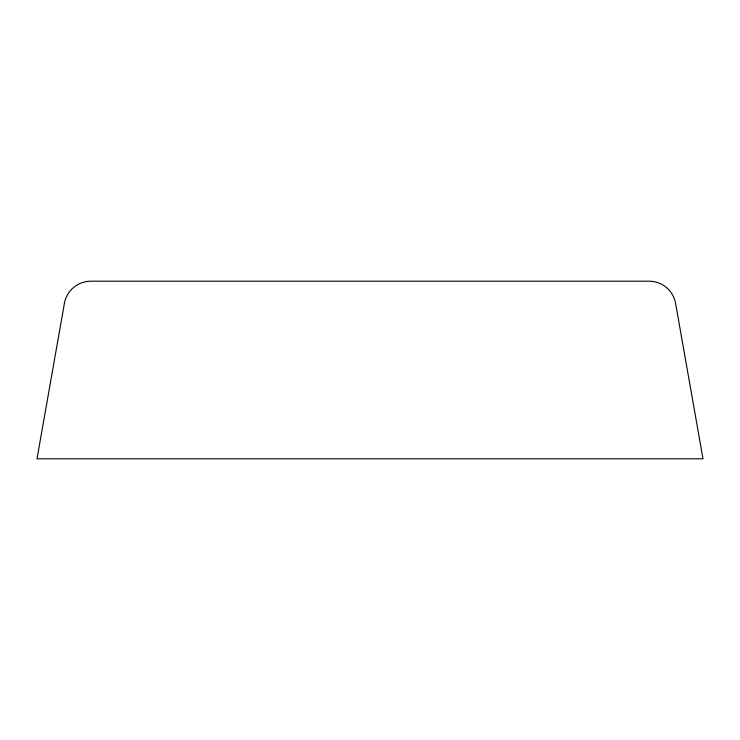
<?xml version="1.0" encoding="UTF-8"?>
<svg xmlns="http://www.w3.org/2000/svg" width="740" height="740" viewBox="0 0 740 740"><rect width="100%" height="100%" fill="white"/><g stroke="black" fill="none" stroke-linecap="round" stroke-linejoin="round"><path stroke-width="1.11" d="M64.399 303.4L37 458.8L703 458.8L675.601 303.4A26.862 26.862 0 0 0 649.137 281.2L90.863 281.2A26.862 26.862 0 0 0 64.399 303.4"/></g></svg>
